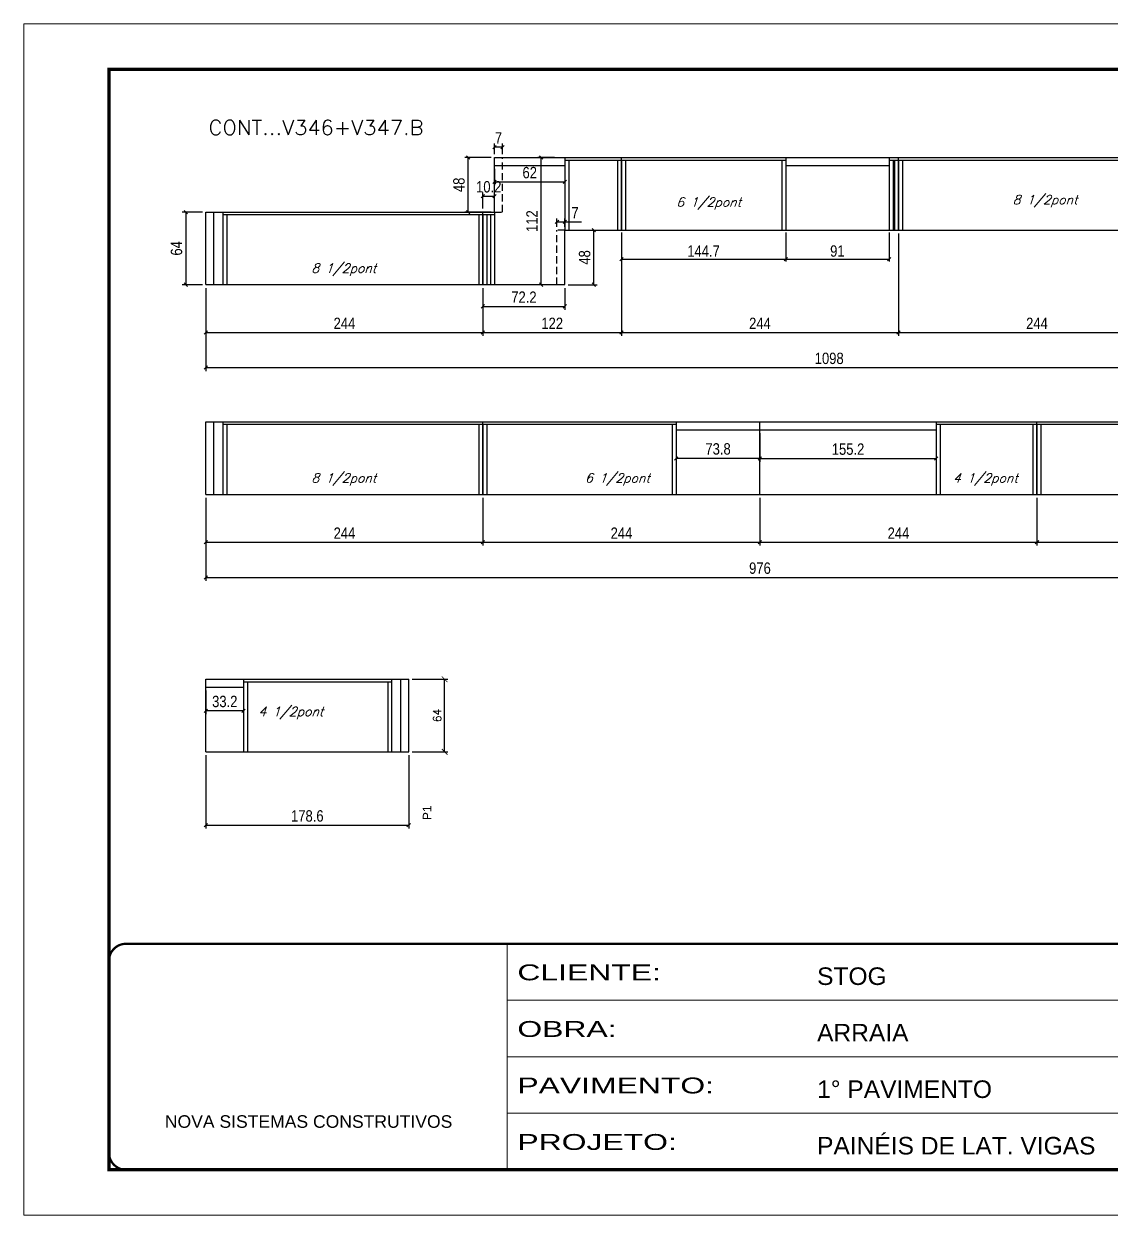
# Model space of a CAD drawing. Extents: x -3394 to 16474, y -5031 to 14397.
# Drawn here: x 9027 to 9985, y -2733 to -1683 of the extents above; entities that cross this region are included whole.
import ezdxf

# ---------------------------------------------------------------- set-up
doc = ezdxf.new("R2010")
doc.units = 0
for name, pattern in [('CONTINUO', [0]), ('DASHED', [0.75, 0.5, -0.25]), ('HIDDEN', [0.375, 0.25, -0.125])]:
    doc.linetypes.add(name, pattern=pattern)
doc.layers.get('0').update_dxf_attribs({"linetype": 'CONTINUOUS'})
doc.layers.get('Defpoints').update_dxf_attribs({"linetype": 'CONTINUOUS'})
for name, color, linetype in [('COTA', 241, 'CONTINUOUS'), ('NOMENCLATURA', 7, 'CONTINUOUS'), ('Painéis', 200, 'CONTINUOUS'), ('SARR_2.2x7', 40, 'CONTINUOUS'), ('SARR_3.5x7', 81, 'CONTINUOUS'), ('texto', 7, 'CONTINUOUS')]:
    doc.layers.add(name, color=color, linetype=linetype)
for name, color, linetype, lineweight in [('Folhas', 255, 'CONTINUOUS', 9), ('SARRAFO DE PRESSAO', 251, 'DASHED', 9), ('Texto Seção', 7, 'CONTINUOUS', 15)]:
    doc.layers.add(name, color=color, linetype=linetype, lineweight=lineweight)
doc.styles.add('ARIAL', font='arial.ttf')
doc.styles.add('COTA TECNICA', font='techl___.ttf', dxfattribs={"height": 10})
doc.styles.add('REGUA-120', font='ROMANS.shx', dxfattribs={"height": 15})
doc.styles.add('ROMANS', font='romans.shx')
doc.styles.add('Tecnologia', font='')
doc.styles.get('Tecnologia').set_extended_font_data('Forgotten Futurist')
doc.dimstyles.new('Cota Paínel', dxfattribs={"dimtxt": 7, "dimasz": 5, "dimexe": 3, "dimexo": 3, "dimgap": 3, "dimtad": 1, "dimdec": 1, "dimzin": 12, "dimdsep": 46, "dimtxsty": 'ROMANS', "dimblk": 'ARCHTICK', "dimcen": 0, "dimclrd": 4, "dimclre": 4, "dimclrt": 1, "dimadec": 1, "dimazin": 3, "dimtfac": 1, "dimtdec": 1, "dimtmove": 0, "dimatfit": 3, "dimldrblk": 'OBLIQUE', "dimfxl": 1, "dimtolj": 1, "dimtzin": 12, "dimarcsym": 0})
doc.dimstyles.new('PAINEL', dxfattribs={"dimtxt": 10, "dimasz": 3, "dimexe": 3, "dimexo": 3, "dimgap": 3, "dimtad": 1, "dimdec": 1, "dimzin": 12, "dimdsep": 46, "dimtxsty": 'COTA TECNICA', "dimblk1": 'OBLIQUE', "dimblk2": 'OBLIQUE', "dimsah": 1, "dimcen": 0.9, "dimclrd": 4, "dimclre": 4, "dimclrt": 240, "dimadec": 1, "dimazin": 3, "dimtfac": 1, "dimtdec": 1, "dimtmove": 0, "dimatfit": 3, "dimfxl": 1, "dimtolj": 1, "dimtzin": 12, "dimarcsym": 0})

# ---------------------------------------------------------------- blocks, each defined once
blk = doc.blocks.new('9999999999')
at = {"color": 30, "linetype": 'CONTINUO'}
for p, q in [((98564.6, 34230.2), (98564.6, 34429.4)), ((98564.6, 34379.6), (99584, 34379.6)), ((98564.6, 34329.8), (99488, 34329.8)), ((98564.6, 34280), (99488, 34280))]:
    blk.add_line(p, q, dxfattribs=at)
at = {"color": 30, "linetype": 'CONTINUO', "const_width": 2}
blk.add_lwpolyline([(99584, 34230.2), (99584, 34414.4, 0.414214), (99569, 34429.4), (98229, 34429.4, 0.414214), (98214, 34414.4), (98214, 34245.2, 0.414214), (98229, 34230.2), (99584, 34230.2)], format="xyb", dxfattribs=at)
at = {"layer": 'Folhas'}
blk.add_lwpolyline([(98139, 34190.2), (99624, 34190.2), (99624, 35240.2), (98139, 35240.2)], close=True, dxfattribs=at)
at = {"layer": 'Folhas', "color": 30, "const_width": 3}
blk.add_lwpolyline([(98214, 34230.2), (99584, 34230.2), (99584, 35200.2), (98214, 35200.2)], close=True, dxfattribs=at)
at = {"color": 7, "linetype": 'Continuous', "ltscale": 5, "style": 'ARIAL'}
for s, height, p in [('STOG', 15.48, (98837.7, 34393.1)), ('ARRAIA', 15.48, (98837.7, 34343.3)), ('1° PAVIMENTO', 15.483, (98837.7, 34293.5)), ('NOVA SISTEMAS CONSTRUTIVOS', 11.059, (98263.2, 34267.2)), ('PAINÉIS DE LAT. VIGAS', 15.483, (98837.7, 34243.7))]:
    blk.add_text(s, height=height, dxfattribs=at).set_placement(p)
at = {"layer": 'Folhas', "color": 7, "style": 'Tecnologia', "width": 1.5}
for s, p in [('CLIENTE:', (98573.7, 34397.2)), ('OBRA:', (98573.7, 34347.3)), ('PAVIMENTO:', (98573.7, 34297.5)), ('PROJETO:', (98573.7, 34247.7))]:
    blk.add_text(s, height=14, dxfattribs=at).set_placement(p)
blk = doc.blocks.new('_Oblique')
at = {"color": 0, "linetype": 'ByBlock', "lineweight": -2}
blk.add_line((-0.5, -0.5), (0.5, 0.5), dxfattribs=at)
blk = doc.blocks.new('*D1998')
at = {"layer": 'COTA', "color": 4, "linetype": 'ByBlock', "lineweight": -2, "transparency": 16777216}
for p, q in [((9187.6, -1916.4), (9187.6, -1958.5)), ((9431.6, -1916.4), (9431.6, -1958.5)), ((9187.6, -1955.5), (9431.6, -1955.5))]:
    blk.add_line(p, q, dxfattribs=at)
at = {"layer": 'Defpoints', "color": 0, "linetype": 'ByBlock', "transparency": 16777216}
for p in [(9187.6, -1913.4), (9431.6, -1913.4), (9431.6, -1955.5)]:
    blk.add_point(p, dxfattribs=at)
at = {"layer": 'COTA', "color": 4, "linetype": 'ByBlock', "lineweight": -2, "transparency": 16777216, "xscale": 3, "yscale": 3, "zscale": 3, "rotation": 180}
blk.add_blockref('_Oblique', (9187.6, -1955.5), dxfattribs=at)
at = {"layer": 'COTA', "color": 4, "linetype": 'ByBlock', "lineweight": -2, "transparency": 16777216, "xscale": 3, "yscale": 3, "zscale": 3}
blk.add_blockref('_Oblique', (9431.6, -1955.5), dxfattribs=at)
at = {"layer": 'COTA', "color": 240, "linetype": 'ByBlock', "transparency": 16777216, "insert": (9309.6, -1947.5), "char_height": 10, "attachment_point": 5, "style": 'COTA TECNICA'}
blk.add_mtext('\\A1;244', dxfattribs=at)
blk = doc.blocks.new('*D1999')
at = {"layer": 'COTA', "color": 4, "linetype": 'ByBlock', "lineweight": -2, "transparency": 16777216}
for p, q in [((9553.6, -1868.4), (9553.6, -1958.5)), ((9431.6, -1916.4), (9431.6, -1958.5)), ((9431.6, -1955.5), (9553.6, -1955.5))]:
    blk.add_line(p, q, dxfattribs=at)
at = {"layer": 'Defpoints', "color": 0, "linetype": 'ByBlock', "transparency": 16777216}
for p in [(9553.6, -1865.4), (9431.6, -1913.4), (9553.6, -1955.5)]:
    blk.add_point(p, dxfattribs=at)
at = {"layer": 'COTA', "color": 4, "linetype": 'ByBlock', "lineweight": -2, "transparency": 16777216, "xscale": 3, "yscale": 3, "zscale": 3, "rotation": 180}
blk.add_blockref('_Oblique', (9431.6, -1955.5), dxfattribs=at)
at = {"layer": 'COTA', "color": 4, "linetype": 'ByBlock', "lineweight": -2, "transparency": 16777216, "xscale": 3, "yscale": 3, "zscale": 3}
blk.add_blockref('_Oblique', (9553.6, -1955.5), dxfattribs=at)
at = {"layer": 'COTA', "color": 240, "linetype": 'ByBlock', "transparency": 16777216, "insert": (9492.6, -1947.5), "char_height": 10, "attachment_point": 5, "style": 'COTA TECNICA'}
blk.add_mtext('\\A1;122', dxfattribs=at)
blk = doc.blocks.new('*D2000')
at = {"layer": 'COTA', "color": 4, "linetype": 'ByBlock', "lineweight": -2, "transparency": 16777216}
for p, q in [((9187.6, -1916.4), (9187.6, -1989.5)), ((10285.6, -1916.4), (10285.6, -1989.5)), ((9187.6, -1986.5), (10285.6, -1986.5))]:
    blk.add_line(p, q, dxfattribs=at)
at = {"layer": 'Defpoints', "color": 0, "linetype": 'ByBlock', "transparency": 16777216}
for p in [(9187.6, -1913.4), (10285.6, -1913.4), (10285.6, -1986.5)]:
    blk.add_point(p, dxfattribs=at)
at = {"layer": 'COTA', "color": 4, "linetype": 'ByBlock', "lineweight": -2, "transparency": 16777216, "xscale": 3, "yscale": 3, "zscale": 3, "rotation": 180}
blk.add_blockref('_Oblique', (9187.6, -1986.5), dxfattribs=at)
at = {"layer": 'COTA', "color": 4, "linetype": 'ByBlock', "lineweight": -2, "transparency": 16777216, "xscale": 3, "yscale": 3, "zscale": 3}
blk.add_blockref('_Oblique', (10285.6, -1986.5), dxfattribs=at)
at = {"layer": 'COTA', "color": 240, "linetype": 'ByBlock', "transparency": 16777216, "insert": (9736.6, -1978.4), "char_height": 10, "attachment_point": 5, "style": 'COTA TECNICA'}
blk.add_mtext('\\A1;1098', dxfattribs=at)
blk = doc.blocks.new('*D2001')
at = {"layer": 'COTA', "color": 4, "linetype": 'ByBlock', "lineweight": -2, "transparency": 16777216}
for p, q in [((9797.6, -1868.4), (9797.6, -1958.5)), ((10041.6, -1868.4), (10041.6, -1958.5)), ((9797.6, -1955.5), (10041.6, -1955.5))]:
    blk.add_line(p, q, dxfattribs=at)
at = {"layer": 'Defpoints', "color": 0, "linetype": 'ByBlock', "transparency": 16777216}
for p in [(9797.6, -1865.4), (10041.6, -1865.4), (10041.6, -1955.5)]:
    blk.add_point(p, dxfattribs=at)
at = {"layer": 'COTA', "color": 4, "linetype": 'ByBlock', "lineweight": -2, "transparency": 16777216, "xscale": 3, "yscale": 3, "zscale": 3, "rotation": 180}
blk.add_blockref('_Oblique', (9797.6, -1955.5), dxfattribs=at)
at = {"layer": 'COTA', "color": 4, "linetype": 'ByBlock', "lineweight": -2, "transparency": 16777216, "xscale": 3, "yscale": 3, "zscale": 3}
blk.add_blockref('_Oblique', (10041.6, -1955.5), dxfattribs=at)
at = {"layer": 'COTA', "color": 240, "linetype": 'ByBlock', "transparency": 16777216, "insert": (9919.6, -1947.5), "char_height": 10, "attachment_point": 5, "style": 'COTA TECNICA'}
blk.add_mtext('\\A1;244', dxfattribs=at)
blk = doc.blocks.new('*D2002')
at = {"layer": 'COTA', "color": 4, "linetype": 'ByBlock', "lineweight": -2, "transparency": 16777216}
for p, q in [((9553.6, -1868.4), (9553.6, -1958.5)), ((9797.6, -1868.4), (9797.6, -1958.5)), ((9553.6, -1955.5), (9797.6, -1955.5))]:
    blk.add_line(p, q, dxfattribs=at)
at = {"layer": 'Defpoints', "color": 0, "linetype": 'ByBlock', "transparency": 16777216}
for p in [(9553.6, -1865.4), (9797.6, -1865.4), (9797.6, -1955.5)]:
    blk.add_point(p, dxfattribs=at)
at = {"layer": 'COTA', "color": 4, "linetype": 'ByBlock', "lineweight": -2, "transparency": 16777216, "xscale": 3, "yscale": 3, "zscale": 3, "rotation": 180}
blk.add_blockref('_Oblique', (9553.6, -1955.5), dxfattribs=at)
at = {"layer": 'COTA', "color": 4, "linetype": 'ByBlock', "lineweight": -2, "transparency": 16777216, "xscale": 3, "yscale": 3, "zscale": 3}
blk.add_blockref('_Oblique', (9797.6, -1955.5), dxfattribs=at)
at = {"layer": 'COTA', "color": 240, "linetype": 'ByBlock', "transparency": 16777216, "insert": (9675.6, -1947.5), "char_height": 10, "attachment_point": 5, "style": 'COTA TECNICA'}
blk.add_mtext('\\A1;244', dxfattribs=at)
blk = doc.blocks.new('*D2040')
at = {"layer": 'COTA', "color": 4, "lineweight": -2, "transparency": 16777216}
for p, q in [((9441.8, -1798.4), (9441.8, -1789.1)), ((9448.8, -1792.1), (9441.8, -1792.1)), ((9448.8, -1798.4), (9448.8, -1789.1))]:
    blk.add_line(p, q, dxfattribs=at)
at = {"layer": 'Defpoints', "color": 0, "transparency": 16777216}
for p in [(9441.8, -1792.1), (9441.8, -1801.4), (9448.8, -1801.4)]:
    blk.add_point(p, dxfattribs=at)
at = {"layer": 'COTA', "color": 4, "lineweight": -2, "transparency": 16777216, "xscale": 3, "yscale": 3, "zscale": 3, "rotation": 180}
blk.add_blockref('_Oblique', (9441.8, -1792.1), dxfattribs=at)
at = {"layer": 'COTA', "color": 4, "lineweight": -2, "transparency": 16777216, "xscale": 3, "yscale": 3, "zscale": 3}
blk.add_blockref('_Oblique', (9448.8, -1792.1), dxfattribs=at)
at = {"layer": 'COTA', "color": 240, "transparency": 16777216, "insert": (9445.3, -1784), "char_height": 10, "attachment_point": 5, "style": 'COTA TECNICA'}
blk.add_mtext('\\A1;7', dxfattribs=at)
blk = doc.blocks.new('*D2041')
at = {"layer": 'COTA', "color": 4, "lineweight": -2, "transparency": 16777216}
for p, q in [((9496.8, -1862.4), (9496.8, -1855.1)), ((9496.8, -1858.1), (9503.8, -1858.1)), ((9503.8, -1862.4), (9503.8, -1855.1)), ((9503.8, -1858.1), (9518.5, -1858.1))]:
    blk.add_line(p, q, dxfattribs=at)
at = {"layer": 'Defpoints', "color": 0, "transparency": 16777216}
for p in [(9503.8, -1858.1), (9496.8, -1865.4), (9503.8, -1865.4)]:
    blk.add_point(p, dxfattribs=at)
at = {"layer": 'COTA', "color": 4, "lineweight": -2, "transparency": 16777216, "xscale": 3, "yscale": 3, "zscale": 3, "rotation": 180}
blk.add_blockref('_Oblique', (9496.8, -1858.1), dxfattribs=at)
at = {"layer": 'COTA', "color": 4, "lineweight": -2, "transparency": 16777216, "xscale": 3, "yscale": 3, "zscale": 3}
blk.add_blockref('_Oblique', (9503.8, -1858.1), dxfattribs=at)
at = {"layer": 'COTA', "color": 240, "transparency": 16777216, "insert": (9512.7, -1850), "char_height": 10, "attachment_point": 5, "style": 'COTA TECNICA'}
blk.add_mtext('\\A1;7', dxfattribs=at)
blk = doc.blocks.new('*D2042')
at = {"layer": 'COTA', "color": 4, "lineweight": -2, "transparency": 16777216}
for p, q in [((9431.6, -1916.4), (9431.6, -1935.5)), ((9503.8, -1916.4), (9503.8, -1935.5)), ((9431.6, -1932.5), (9503.8, -1932.5))]:
    blk.add_line(p, q, dxfattribs=at)
at = {"layer": 'Defpoints', "color": 0, "transparency": 16777216}
for p in [(9431.6, -1913.4), (9503.8, -1913.4), (9503.8, -1932.5)]:
    blk.add_point(p, dxfattribs=at)
at = {"layer": 'COTA', "color": 4, "lineweight": -2, "transparency": 16777216, "xscale": 3, "yscale": 3, "zscale": 3, "rotation": 180}
blk.add_blockref('_Oblique', (9431.6, -1932.5), dxfattribs=at)
at = {"layer": 'COTA', "color": 4, "lineweight": -2, "transparency": 16777216, "xscale": 3, "yscale": 3, "zscale": 3}
blk.add_blockref('_Oblique', (9503.8, -1932.5), dxfattribs=at)
at = {"layer": 'COTA', "color": 240, "transparency": 16777216, "insert": (9467.7, -1924.4), "char_height": 10, "attachment_point": 5, "style": 'COTA TECNICA'}
blk.add_mtext('\\A1;72.2', dxfattribs=at)
blk = doc.blocks.new('*D2043')
at = {"layer": 'COTA', "color": 4, "lineweight": -2, "transparency": 16777216}
for p, q in [((9506.8, -1865.4), (9532.3, -1865.4)), ((9529.3, -1913.4), (9529.3, -1865.4)), ((9506.8, -1913.4), (9532.3, -1913.4))]:
    blk.add_line(p, q, dxfattribs=at)
at = {"layer": 'Defpoints', "color": 0, "transparency": 16777216}
for p in [(9503.8, -1865.4), (9529.3, -1865.4), (9503.8, -1913.4)]:
    blk.add_point(p, dxfattribs=at)
at = {"layer": 'COTA', "color": 4, "lineweight": -2, "transparency": 16777216, "xscale": 3, "yscale": 3, "zscale": 3}
for p, rotation in [((9529.3, -1865.4), 90), ((9529.3, -1913.4), 270)]:
    blk.add_blockref('_Oblique', p, dxfattribs=dict(at, rotation=rotation))
at = {"layer": 'COTA', "color": 240, "transparency": 16777216, "insert": (9521.2, -1889.4), "char_height": 10, "attachment_point": 5, "rotation": 90, "style": 'COTA TECNICA'}
blk.add_mtext('\\A1;48', dxfattribs=at)
blk = doc.blocks.new('*D2044')
at = {"layer": 'COTA', "color": 4, "lineweight": -2, "transparency": 16777216}
for p, q in [((9494.7, -1801.4), (9479.9, -1801.4)), ((9482.9, -1913.4), (9482.9, -1801.4)), ((9500.8, -1913.4), (9479.9, -1913.4))]:
    blk.add_line(p, q, dxfattribs=at)
at = {"layer": 'Defpoints', "color": 0, "transparency": 16777216}
for p in [(9482.9, -1801.4), (9497.7, -1801.4), (9503.8, -1913.4)]:
    blk.add_point(p, dxfattribs=at)
at = {"layer": 'COTA', "color": 4, "lineweight": -2, "transparency": 16777216, "xscale": 3, "yscale": 3, "zscale": 3}
for p, rotation in [((9482.9, -1801.4), 90), ((9482.9, -1913.4), 270)]:
    blk.add_blockref('_Oblique', p, dxfattribs=dict(at, rotation=rotation))
at = {"layer": 'COTA', "color": 240, "transparency": 16777216, "insert": (9474.8, -1857.4), "char_height": 10, "attachment_point": 5, "rotation": 90, "style": 'COTA TECNICA'}
blk.add_mtext('\\A1;112', dxfattribs=at)
blk = doc.blocks.new('*D2058')
at = {"layer": 'COTA', "color": 4, "lineweight": -2, "transparency": 16777216}
for p, q in [((9431.6, -1846.4), (9431.6, -1832.3)), ((9431.6, -1835.3), (9441.8, -1835.3)), ((9441.8, -1846.4), (9441.8, -1832.3))]:
    blk.add_line(p, q, dxfattribs=at)
at = {"layer": 'Defpoints', "color": 0, "transparency": 16777216}
for p in [(9441.8, -1835.3), (9431.6, -1849.4), (9441.8, -1849.4)]:
    blk.add_point(p, dxfattribs=at)
at = {"layer": 'COTA', "color": 4, "lineweight": -2, "transparency": 16777216, "xscale": 3, "yscale": 3, "zscale": 3, "rotation": 180}
blk.add_blockref('_Oblique', (9431.6, -1835.3), dxfattribs=at)
at = {"layer": 'COTA', "color": 4, "lineweight": -2, "transparency": 16777216, "xscale": 3, "yscale": 3, "zscale": 3}
blk.add_blockref('_Oblique', (9441.8, -1835.3), dxfattribs=at)
at = {"layer": 'COTA', "color": 240, "transparency": 16777216, "insert": (9436.7, -1827.2), "char_height": 10, "attachment_point": 5, "style": 'COTA TECNICA'}
blk.add_mtext('\\A1;10.2', dxfattribs=at)
blk = doc.blocks.new('*D2027')
at = {"layer": 'COTA', "color": 4, "lineweight": -2, "transparency": 16777216}
for p, q in [((9438.8, -1801.4), (9415.6, -1801.4)), ((9418.6, -1849.4), (9418.6, -1801.4)), ((9438.8, -1849.4), (9415.6, -1849.4))]:
    blk.add_line(p, q, dxfattribs=at)
at = {"layer": 'Defpoints', "color": 0, "transparency": 16777216}
for p in [(9418.6, -1801.4), (9441.8, -1801.4), (9441.8, -1849.4)]:
    blk.add_point(p, dxfattribs=at)
at = {"layer": 'COTA', "color": 4, "lineweight": -2, "transparency": 16777216, "xscale": 3, "yscale": 3, "zscale": 3}
for p, rotation in [((9418.6, -1801.4), 90), ((9418.6, -1849.4), 270)]:
    blk.add_blockref('_Oblique', p, dxfattribs=dict(at, rotation=rotation))
at = {"layer": 'COTA', "color": 240, "transparency": 16777216, "insert": (9410.5, -1825.4), "char_height": 10, "attachment_point": 5, "rotation": 90, "style": 'COTA TECNICA'}
blk.add_mtext('\\A1;48', dxfattribs=at)
blk = doc.blocks.new('*D2061')
at = {"layer": 'COTA', "color": 4, "lineweight": -2, "transparency": 16777216}
for p, q in [((9184.6, -1849.4), (9166.8, -1849.4)), ((9169.8, -1849.4), (9169.8, -1913.4)), ((9184.6, -1913.4), (9166.8, -1913.4))]:
    blk.add_line(p, q, dxfattribs=at)
at = {"layer": 'Defpoints', "color": 0, "transparency": 16777216}
for p in [(9187.6, -1849.4), (9169.8, -1913.4), (9187.6, -1913.4)]:
    blk.add_point(p, dxfattribs=at)
at = {"layer": 'COTA', "color": 4, "lineweight": -2, "transparency": 16777216, "xscale": 3, "yscale": 3, "zscale": 3}
for p, rotation in [((9169.8, -1849.4), 90), ((9169.8, -1913.4), 270)]:
    blk.add_blockref('_Oblique', p, dxfattribs=dict(at, rotation=rotation))
at = {"layer": 'COTA', "color": 240, "transparency": 16777216, "insert": (9161.7, -1881.4), "char_height": 10, "attachment_point": 5, "rotation": 90, "style": 'COTA TECNICA'}
blk.add_mtext('\\A1;64', dxfattribs=at)
blk = doc.blocks.new('*D2062')
at = {"layer": 'COTA', "color": 4, "lineweight": -2, "transparency": 16777216}
for p, q in [((9441.8, -1811.4), (9441.8, -1825.8)), ((9503.8, -1811.4), (9503.8, -1825.8)), ((9441.8, -1822.8), (9503.8, -1822.8))]:
    blk.add_line(p, q, dxfattribs=at)
at = {"layer": 'Defpoints', "color": 0, "transparency": 16777216}
for p in [(9441.8, -1808.4), (9503.8, -1808.4), (9503.8, -1822.8)]:
    blk.add_point(p, dxfattribs=at)
at = {"layer": 'COTA', "color": 4, "lineweight": -2, "transparency": 16777216, "xscale": 3, "yscale": 3, "zscale": 3, "rotation": 180}
blk.add_blockref('_Oblique', (9441.8, -1822.8), dxfattribs=at)
at = {"layer": 'COTA', "color": 4, "lineweight": -2, "transparency": 16777216, "xscale": 3, "yscale": 3, "zscale": 3}
blk.add_blockref('_Oblique', (9503.8, -1822.8), dxfattribs=at)
at = {"layer": 'COTA', "color": 240, "transparency": 16777216, "insert": (9472.8, -1814.7), "char_height": 10, "attachment_point": 5, "style": 'COTA TECNICA'}
blk.add_mtext('\\A1;62', dxfattribs=at)
blk = doc.blocks.new('*D2029')
at = {"layer": 'COTA', "color": 4, "linetype": 'ByBlock', "lineweight": -2, "transparency": 16777216}
for p, q in [((9187.6, -2101.3), (9187.6, -2143.4)), ((9431.6, -2101.3), (9431.6, -2143.4)), ((9187.6, -2140.4), (9431.6, -2140.4))]:
    blk.add_line(p, q, dxfattribs=at)
at = {"layer": 'Defpoints', "color": 0, "linetype": 'ByBlock', "transparency": 16777216}
for p in [(9187.6, -2098.3), (9431.6, -2098.3), (9431.6, -2140.4)]:
    blk.add_point(p, dxfattribs=at)
at = {"layer": 'COTA', "color": 4, "linetype": 'ByBlock', "lineweight": -2, "transparency": 16777216, "xscale": 3, "yscale": 3, "zscale": 3, "rotation": 180}
blk.add_blockref('_Oblique', (9187.6, -2140.4), dxfattribs=at)
at = {"layer": 'COTA', "color": 4, "linetype": 'ByBlock', "lineweight": -2, "transparency": 16777216, "xscale": 3, "yscale": 3, "zscale": 3}
blk.add_blockref('_Oblique', (9431.6, -2140.4), dxfattribs=at)
at = {"layer": 'COTA', "color": 240, "linetype": 'ByBlock', "transparency": 16777216, "insert": (9309.6, -2132.4), "char_height": 10, "attachment_point": 5, "style": 'COTA TECNICA'}
blk.add_mtext('\\A1;244', dxfattribs=at)
blk = doc.blocks.new('*D2030')
at = {"layer": 'COTA', "color": 4, "linetype": 'ByBlock', "lineweight": -2, "transparency": 16777216}
for p, q in [((9431.6, -2101.3), (9431.6, -2143.4)), ((9675.6, -2101.3), (9675.6, -2143.4)), ((9431.6, -2140.4), (9675.6, -2140.4))]:
    blk.add_line(p, q, dxfattribs=at)
at = {"layer": 'Defpoints', "color": 0, "linetype": 'ByBlock', "transparency": 16777216}
for p in [(9431.6, -2098.3), (9675.6, -2098.3), (9675.6, -2140.4)]:
    blk.add_point(p, dxfattribs=at)
at = {"layer": 'COTA', "color": 4, "linetype": 'ByBlock', "lineweight": -2, "transparency": 16777216, "xscale": 3, "yscale": 3, "zscale": 3, "rotation": 180}
blk.add_blockref('_Oblique', (9431.6, -2140.4), dxfattribs=at)
at = {"layer": 'COTA', "color": 4, "linetype": 'ByBlock', "lineweight": -2, "transparency": 16777216, "xscale": 3, "yscale": 3, "zscale": 3}
blk.add_blockref('_Oblique', (9675.6, -2140.4), dxfattribs=at)
at = {"layer": 'COTA', "color": 240, "linetype": 'ByBlock', "transparency": 16777216, "insert": (9553.6, -2132.4), "char_height": 10, "attachment_point": 5, "style": 'COTA TECNICA'}
blk.add_mtext('\\A1;244', dxfattribs=at)
blk = doc.blocks.new('*D2031')
at = {"layer": 'COTA', "color": 4, "linetype": 'ByBlock', "lineweight": -2, "transparency": 16777216}
for p, q in [((9187.6, -2101.3), (9187.6, -2174.4)), ((10163.6, -2101.3), (10163.6, -2174.4)), ((9187.6, -2171.4), (10163.6, -2171.4))]:
    blk.add_line(p, q, dxfattribs=at)
at = {"layer": 'Defpoints', "color": 0, "linetype": 'ByBlock', "transparency": 16777216}
for p in [(9187.6, -2098.3), (10163.6, -2098.3), (10163.6, -2171.4)]:
    blk.add_point(p, dxfattribs=at)
at = {"layer": 'COTA', "color": 4, "linetype": 'ByBlock', "lineweight": -2, "transparency": 16777216, "xscale": 3, "yscale": 3, "zscale": 3, "rotation": 180}
blk.add_blockref('_Oblique', (9187.6, -2171.4), dxfattribs=at)
at = {"layer": 'COTA', "color": 4, "linetype": 'ByBlock', "lineweight": -2, "transparency": 16777216, "xscale": 3, "yscale": 3, "zscale": 3}
blk.add_blockref('_Oblique', (10163.6, -2171.4), dxfattribs=at)
at = {"layer": 'COTA', "color": 240, "linetype": 'ByBlock', "transparency": 16777216, "insert": (9675.6, -2163.3), "char_height": 10, "attachment_point": 5, "style": 'COTA TECNICA'}
blk.add_mtext('\\A1;976', dxfattribs=at)
blk = doc.blocks.new('*D2032')
at = {"layer": 'COTA', "color": 4, "linetype": 'ByBlock', "lineweight": -2, "transparency": 16777216}
for p, q in [((9919.6, -2101.3), (9919.6, -2143.4)), ((10163.6, -2113.5), (10163.6, -2143.4)), ((9919.6, -2140.4), (10163.6, -2140.4))]:
    blk.add_line(p, q, dxfattribs=at)
at = {"layer": 'Defpoints', "color": 0, "linetype": 'ByBlock', "transparency": 16777216}
for p in [(9919.6, -2098.3), (10163.6, -2110.5), (10163.6, -2140.4)]:
    blk.add_point(p, dxfattribs=at)
at = {"layer": 'COTA', "color": 4, "linetype": 'ByBlock', "lineweight": -2, "transparency": 16777216, "xscale": 3, "yscale": 3, "zscale": 3, "rotation": 180}
blk.add_blockref('_Oblique', (9919.6, -2140.4), dxfattribs=at)
at = {"layer": 'COTA', "color": 4, "linetype": 'ByBlock', "lineweight": -2, "transparency": 16777216, "xscale": 3, "yscale": 3, "zscale": 3}
blk.add_blockref('_Oblique', (10163.6, -2140.4), dxfattribs=at)
at = {"layer": 'COTA', "color": 240, "linetype": 'ByBlock', "transparency": 16777216, "insert": (10041.6, -2132.4), "char_height": 10, "attachment_point": 5, "style": 'COTA TECNICA'}
blk.add_mtext('\\A1;244', dxfattribs=at)
blk = doc.blocks.new('*D2064')
at = {"layer": 'COTA', "color": 4, "linetype": 'ByBlock', "lineweight": -2, "transparency": 16777216}
for p, q in [((9675.6, -2101.3), (9675.6, -2143.4)), ((9919.6, -2101.3), (9919.6, -2143.4)), ((9675.6, -2140.4), (9919.6, -2140.4))]:
    blk.add_line(p, q, dxfattribs=at)
at = {"layer": 'Defpoints', "color": 0, "linetype": 'ByBlock', "transparency": 16777216}
for p in [(9675.6, -2098.3), (9919.6, -2098.3), (9919.6, -2140.4)]:
    blk.add_point(p, dxfattribs=at)
at = {"layer": 'COTA', "color": 4, "linetype": 'ByBlock', "lineweight": -2, "transparency": 16777216, "xscale": 3, "yscale": 3, "zscale": 3, "rotation": 180}
blk.add_blockref('_Oblique', (9675.6, -2140.4), dxfattribs=at)
at = {"layer": 'COTA', "color": 4, "linetype": 'ByBlock', "lineweight": -2, "transparency": 16777216, "xscale": 3, "yscale": 3, "zscale": 3}
blk.add_blockref('_Oblique', (9919.6, -2140.4), dxfattribs=at)
at = {"layer": 'COTA', "color": 240, "linetype": 'ByBlock', "transparency": 16777216, "insert": (9797.6, -2132.4), "char_height": 10, "attachment_point": 5, "style": 'COTA TECNICA'}
blk.add_mtext('\\A1;244', dxfattribs=at)
blk = doc.blocks.new('*D2066')
at = {"layer": 'COTA', "color": 4, "lineweight": -2, "transparency": 16777216}
for p, q in [((9601.8, -2044.3), (9601.8, -2069.5)), ((9675.6, -2044.3), (9675.6, -2069.5)), ((9675.6, -2066.5), (9601.8, -2066.5))]:
    blk.add_line(p, q, dxfattribs=at)
at = {"layer": 'Defpoints', "color": 0, "transparency": 16777216}
for p in [(9601.8, -2041.3), (9675.6, -2041.3), (9601.8, -2066.5)]:
    blk.add_point(p, dxfattribs=at)
at = {"layer": 'COTA', "color": 4, "lineweight": -2, "transparency": 16777216, "xscale": 3, "yscale": 3, "zscale": 3, "rotation": 180}
blk.add_blockref('_Oblique', (9601.8, -2066.5), dxfattribs=at)
at = {"layer": 'COTA', "color": 4, "lineweight": -2, "transparency": 16777216, "xscale": 3, "yscale": 3, "zscale": 3}
blk.add_blockref('_Oblique', (9675.6, -2066.5), dxfattribs=at)
at = {"layer": 'COTA', "color": 240, "transparency": 16777216, "insert": (9638.7, -2058.2), "char_height": 10, "attachment_point": 5, "style": 'COTA TECNICA'}
blk.add_mtext('\\A1;73.8', dxfattribs=at)
blk = doc.blocks.new('*D2067')
at = {"layer": 'COTA', "color": 4, "lineweight": -2, "transparency": 16777216}
for p, q in [((9675.6, -2044.3), (9675.6, -2069.5)), ((9830.8, -2044.3), (9830.8, -2069.5)), ((9675.6, -2066.5), (9830.8, -2066.5))]:
    blk.add_line(p, q, dxfattribs=at)
at = {"layer": 'Defpoints', "color": 0, "transparency": 16777216}
for p in [(9675.6, -2041.3), (9830.8, -2041.3), (9830.8, -2066.5)]:
    blk.add_point(p, dxfattribs=at)
at = {"layer": 'COTA', "color": 4, "lineweight": -2, "transparency": 16777216, "xscale": 3, "yscale": 3, "zscale": 3, "rotation": 180}
blk.add_blockref('_Oblique', (9675.6, -2066.5), dxfattribs=at)
at = {"layer": 'COTA', "color": 4, "lineweight": -2, "transparency": 16777216, "xscale": 3, "yscale": 3, "zscale": 3}
blk.add_blockref('_Oblique', (9830.8, -2066.5), dxfattribs=at)
at = {"layer": 'COTA', "color": 240, "transparency": 16777216, "insert": (9753.2, -2058.4), "char_height": 10, "attachment_point": 5, "style": 'COTA TECNICA'}
blk.add_mtext('\\A1;155.2', dxfattribs=at)
blk = doc.blocks.new('*D2068')
at = {"layer": 'COTA', "color": 4, "linetype": 'ByBlock', "lineweight": -2, "transparency": 16777216}
for p, q in [((9187.6, -2328.1), (9187.6, -2392.8)), ((9366.2, -2328.1), (9366.2, -2392.8)), ((9187.6, -2389.8), (9366.2, -2389.8))]:
    blk.add_line(p, q, dxfattribs=at)
at = {"layer": 'Defpoints', "color": 0, "linetype": 'ByBlock', "transparency": 16777216}
for p in [(9187.6, -2325.1), (9366.2, -2325.1), (9366.2, -2389.8)]:
    blk.add_point(p, dxfattribs=at)
at = {"layer": 'COTA', "color": 4, "linetype": 'ByBlock', "lineweight": -2, "transparency": 16777216, "xscale": 3, "yscale": 3, "zscale": 3, "rotation": 180}
blk.add_blockref('_Oblique', (9187.6, -2389.8), dxfattribs=at)
at = {"layer": 'COTA', "color": 4, "linetype": 'ByBlock', "lineweight": -2, "transparency": 16777216, "xscale": 3, "yscale": 3, "zscale": 3}
blk.add_blockref('_Oblique', (9366.2, -2389.8), dxfattribs=at)
at = {"layer": 'COTA', "color": 240, "linetype": 'ByBlock', "transparency": 16777216, "insert": (9276.9, -2381.7), "char_height": 10, "attachment_point": 5, "style": 'COTA TECNICA'}
blk.add_mtext('\\A1;178.6', dxfattribs=at)
blk = doc.blocks.new('_ArchTick')
at = {"color": 0, "linetype": 'ByBlock', "const_width": 0.15}
blk.add_lwpolyline([(-0.5, -0.5), (0.5, 0.5)], dxfattribs=at)
blk = doc.blocks.new('*D2033')
at = {"layer": 'COTA', "color": 4, "lineweight": -2, "transparency": 16777216}
for p, q in [((9369.2, -2261.1), (9400.8, -2261.1)), ((9397.8, -2325.1), (9397.8, -2261.1)), ((9369.2, -2325.1), (9400.8, -2325.1))]:
    blk.add_line(p, q, dxfattribs=at)
at = {"layer": 'Defpoints', "color": 0, "transparency": 16777216}
for p in [(9366.2, -2261.1), (9397.8, -2261.1), (9366.2, -2325.1)]:
    blk.add_point(p, dxfattribs=at)
at = {"layer": 'COTA', "color": 4, "lineweight": -2, "transparency": 16777216, "xscale": 5, "yscale": 5, "zscale": 5}
for p, rotation in [((9397.8, -2261.1), 90), ((9397.8, -2325.1), 270)]:
    blk.add_blockref('_ArchTick', p, dxfattribs=dict(at, rotation=rotation))
at = {"layer": 'COTA', "color": 1, "transparency": 16777216, "insert": (9391.3, -2293.1), "char_height": 7, "attachment_point": 5, "rotation": 90, "style": 'ROMANS'}
blk.add_mtext('\\A1;64', dxfattribs=at)
blk = doc.blocks.new('*D2069')
at = {"layer": 'COTA', "color": 4, "lineweight": -2, "transparency": 16777216}
for p, q in [((9187.6, -2271.1), (9187.6, -2292)), ((9220.8, -2271.1), (9220.8, -2292)), ((9220.8, -2289), (9187.6, -2289))]:
    blk.add_line(p, q, dxfattribs=at)
at = {"layer": 'Defpoints', "color": 0, "transparency": 16777216}
for p in [(9187.6, -2268.1), (9220.8, -2268.1), (9187.6, -2289)]:
    blk.add_point(p, dxfattribs=at)
at = {"layer": 'COTA', "color": 4, "lineweight": -2, "transparency": 16777216, "xscale": 3, "yscale": 3, "zscale": 3, "rotation": 180}
blk.add_blockref('_Oblique', (9187.6, -2289), dxfattribs=at)
at = {"layer": 'COTA', "color": 4, "lineweight": -2, "transparency": 16777216, "xscale": 3, "yscale": 3, "zscale": 3}
blk.add_blockref('_Oblique', (9220.8, -2289), dxfattribs=at)
at = {"layer": 'COTA', "color": 240, "transparency": 16777216, "insert": (9204.2, -2280.8), "char_height": 10, "attachment_point": 5, "style": 'COTA TECNICA'}
blk.add_mtext('\\A1;33.2', dxfattribs=at)
blk = doc.blocks.new('*D2070')
at = {"layer": 'COTA', "color": 4, "linetype": 'Continuous', "lineweight": -2, "transparency": 16777216}
for p, q in [((9553.6, -1867.4), (9553.6, -1892.9)), ((9698.3, -1867.4), (9698.3, -1892.9)), ((9553.6, -1890.9), (9698.3, -1890.9))]:
    blk.add_line(p, q, dxfattribs=at)
at = {"layer": 'Defpoints', "color": 0, "linetype": 'Continuous', "transparency": 16777216}
for p in [(9553.6, -1865.4), (9698.3, -1865.4), (9698.3, -1890.9)]:
    blk.add_point(p, dxfattribs=at)
at = {"layer": 'COTA', "color": 4, "linetype": 'Continuous', "lineweight": -2, "transparency": 16777216, "xscale": 3, "yscale": 3, "zscale": 3, "rotation": 180}
blk.add_blockref('_Oblique', (9553.6, -1890.9), dxfattribs=at)
at = {"layer": 'COTA', "color": 4, "linetype": 'Continuous', "lineweight": -2, "transparency": 16777216, "xscale": 3, "yscale": 3, "zscale": 3}
blk.add_blockref('_Oblique', (9698.3, -1890.9), dxfattribs=at)
at = {"layer": 'COTA', "color": 240, "linetype": 'Continuous', "transparency": 16777216, "insert": (9625.9, -1883.8), "char_height": 10, "attachment_point": 5, "style": 'COTA TECNICA'}
blk.add_mtext('\\A1;144.7', dxfattribs=at)
blk = doc.blocks.new('*D2071')
at = {"layer": 'COTA', "color": 4, "linetype": 'Continuous', "lineweight": -2, "transparency": 16777216}
for p, q in [((9698.3, -1867.4), (9698.3, -1892.9)), ((9789.3, -1867.4), (9789.3, -1892.9)), ((9698.3, -1890.9), (9789.3, -1890.9))]:
    blk.add_line(p, q, dxfattribs=at)
at = {"layer": 'Defpoints', "color": 0, "linetype": 'Continuous', "transparency": 16777216}
for p in [(9698.3, -1865.4), (9789.3, -1865.4), (9789.3, -1890.9)]:
    blk.add_point(p, dxfattribs=at)
at = {"layer": 'COTA', "color": 4, "linetype": 'Continuous', "lineweight": -2, "transparency": 16777216, "xscale": 3, "yscale": 3, "zscale": 3, "rotation": 180}
blk.add_blockref('_Oblique', (9698.3, -1890.9), dxfattribs=at)
at = {"layer": 'COTA', "color": 4, "linetype": 'Continuous', "lineweight": -2, "transparency": 16777216, "xscale": 3, "yscale": 3, "zscale": 3}
blk.add_blockref('_Oblique', (9789.3, -1890.9), dxfattribs=at)
at = {"layer": 'COTA', "color": 240, "linetype": 'Continuous', "transparency": 16777216, "insert": (9743.8, -1883.8), "char_height": 10, "attachment_point": 5, "style": 'COTA TECNICA'}
blk.add_mtext('\\A1;91', dxfattribs=at)

msp = doc.modelspace()

# ---------------------------------------------------------------- linework, layer by layer
at = {"layer": 'Painéis', "linetype": 'ByBlock'}
for p, q in [((9441.79, -1801.39), (10285.59, -1801.39)), ((9441.79, -1849.39), (9441.79, -1801.39)), ((9553.59, -1865.39), (9553.59, -1801.39)), ((9797.59, -1865.39), (9797.59, -1801.39)), ((9187.59, -1849.39), (9441.79, -1849.39)), ((9187.59, -1913.39), (9187.59, -1849.39)), ((9431.59, -1913.39), (9431.59, -1849.39)), ((9503.79, -1865.39), (10285.59, -1865.39)), ((9503.79, -1913.39), (9503.79, -1865.39)), ((9187.59, -1913.39), (9503.79, -1913.39)), ((9187.59, -2034.28), (10163.59, -2034.28)), ((9187.59, -2098.28), (9187.59, -2034.28)), ((9431.59, -2098.28), (9431.59, -2034.28)), ((9675.59, -2098.28), (9675.59, -2034.28)), ((9919.59, -2098.28), (9919.59, -2034.28)), ((9187.59, -2098.28), (10163.59, -2098.28)), ((9187.59, -2261.12), (9366.19, -2261.12)), ((9187.59, -2325.12), (9187.59, -2261.12)), ((9366.19, -2325.12), (9366.19, -2261.12)), ((9187.59, -2325.12), (9366.19, -2325.12))]:
    msp.add_line(p, q, dxfattribs=at)
at = {"layer": 'SARR_2.2x7', "linetype": 'HIDDEN', "ltscale": 25}
for p, q in [((9448.79, -1849.39), (9448.79, -1801.39)), ((9441.79, -1849.39), (9448.79, -1849.39)), ((9496.79, -1913.39), (9496.79, -1865.39)), ((9503.79, -1865.39), (9496.79, -1865.39))]:
    msp.add_line(p, q, dxfattribs=at)
at = {"layer": 'SARR_2.2x7', "linetype": 'Continuous'}
for p, q in [((9503.79, -1803.59), (9553.59, -1803.59)), ((9553.59, -1803.59), (9698.29, -1803.59)), ((9789.29, -1803.59), (9797.59, -1803.59)), ((9797.59, -1803.59), (10041.59, -1803.59)), ((9441.79, -1808.39), (9503.79, -1808.39)), ((9698.29, -1808.39), (9789.29, -1808.39)), ((9194.59, -1913.39), (9194.59, -1849.39)), ((9202.59, -1851.59), (9431.59, -1851.59)), ((9431.59, -1851.59), (9441.79, -1851.59)), ((9194.59, -2098.28), (9194.59, -2034.28)), ((9202.59, -2036.48), (9431.59, -2036.48)), ((9431.59, -2036.48), (9601.79, -2036.48)), ((9830.79, -2036.48), (9919.59, -2036.48)), ((9919.59, -2036.48), (10126.59, -2036.48)), ((9601.79, -2041.28), (9675.59, -2041.28)), ((9675.59, -2041.28), (9830.79, -2041.28)), ((9220.79, -2263.32), (9351.19, -2263.32)), ((9359.19, -2325.12), (9359.19, -2261.12)), ((9187.59, -2268.12), (9220.79, -2268.12))]:
    msp.add_line(p, q, dxfattribs=at)
at = {"layer": 'SARR_3.5x7'}
for p, q in [((9503.79, -1801.39), (9503.79, -1865.39)), ((9507.29, -1803.59), (9507.29, -1865.39)), ((9550.09, -1803.59), (9550.09, -1865.39)), ((9553.59, -1803.59), (9553.59, -1865.39)), ((9557.09, -1803.59), (9557.09, -1865.39)), ((9694.79, -1803.59), (9694.79, -1865.39)), ((9698.29, -1801.39), (9698.29, -1865.39)), ((9789.29, -1801.39), (9789.29, -1865.39)), ((9792.79, -1803.59), (9792.79, -1865.39)), ((9794.09, -1803.59), (9794.09, -1865.39)), ((9797.59, -1803.59), (9797.59, -1865.39)), ((9801.09, -1803.59), (9801.09, -1865.39)), ((9202.59, -1849.39), (9202.59, -1913.39)), ((9206.09, -1851.59), (9206.09, -1913.39)), ((9428.09, -1851.59), (9428.09, -1913.39)), ((9431.59, -1851.59), (9431.59, -1913.39)), ((9435.09, -1851.59), (9435.09, -1913.39)), ((9438.29, -1851.59), (9438.29, -1913.39)), ((9441.79, -1849.39), (9441.79, -1913.39)), ((9794.09, -1865.39), (9797.59, -1865.39)), ((9797.59, -1865.39), (9801.09, -1865.39)), ((9202.59, -1913.39), (9206.09, -1913.39)), ((9428.09, -1913.39), (9431.59, -1913.39)), ((9431.59, -1913.39), (9435.09, -1913.39)), ((9202.59, -2034.28), (9202.59, -2098.28)), ((9206.09, -2036.48), (9206.09, -2098.28)), ((9428.09, -2036.48), (9428.09, -2098.28)), ((9431.59, -2036.48), (9431.59, -2098.28)), ((9435.09, -2036.48), (9435.09, -2098.28)), ((9598.29, -2036.48), (9598.29, -2098.28)), ((9601.79, -2034.28), (9601.79, -2098.28)), ((9830.79, -2034.28), (9830.79, -2098.28)), ((9834.29, -2036.48), (9834.29, -2098.28)), ((9916.09, -2036.48), (9916.09, -2098.28)), ((9919.59, -2036.48), (9919.59, -2098.28)), ((9923.09, -2036.48), (9923.09, -2098.28)), ((9202.59, -2098.28), (9206.09, -2098.28)), ((9428.09, -2098.28), (9431.59, -2098.28)), ((9431.59, -2098.28), (9435.09, -2098.28)), ((9916.09, -2098.28), (9919.59, -2098.28)), ((9919.59, -2098.28), (9923.09, -2098.28)), ((9220.79, -2261.12), (9220.79, -2325.12)), ((9224.29, -2263.32), (9224.29, -2325.12)), ((9347.69, -2263.32), (9347.69, -2325.12)), ((9351.19, -2261.12), (9351.19, -2325.12)), ((9220.79, -2325.12), (9224.29, -2325.12)), ((9347.69, -2325.12), (9351.19, -2325.12))]:
    msp.add_line(p, q, dxfattribs=at)

# ---------------------------------------------------------------- block references
at = {"layer": 'SARRAFO DE PRESSAO', "color": 6, "linetype": 'ByBlock'}
msp.add_blockref('9999999999', (-89111.77, -36923.7), dxfattribs=at)

# ---------------------------------------------------------------- texts
at = {"layer": 'NOMENCLATURA', "linetype": 'Continuous', "style": 'ARIAL'}
msp.add_text('P1', height=7.567, rotation=90, dxfattribs=at).set_placement((9386.17, -2385.3))
at = {"layer": 'texto', "color": 2, "char_height": 8, "attachment_point": 5, "style": 'ROMANS'}
for s, insert in [('{\\Q19;\\C256;6 1/2pont}', (9630.43, -1841.95)), ('{\\Q19;\\C256;8 1/2pont}', (9926.74, -1839.82)), ('{\\Q19;\\C256;8 1/2pont}', (9309.09, -1900.17)), ('{\\Q19;\\C256;8 1/2pont}', (9309.09, -2085.06)), ('{\\Q19;\\C256;6 1/2pont}', (9550.09, -2085.06)), ('{\\Q19;\\C256;4 1/2pont}', (9874.16, -2085.06)), ('{\\Q19;\\C256;4 1/2pont}', (9262.47, -2290.9))]:
    msp.add_mtext(s, dxfattribs=dict(at, insert=insert))
at = {"layer": 'Texto Seção', "style": 'REGUA-120', "width": 1.05}
msp.add_text('CONT...V346+V347.B', height=13, dxfattribs=at).set_placement((9189.79, -1781.43))

# ---------------------------------------------------------------- dimensions: what is measured, and where the dimension line sits
at = {"layer": 'COTA'}
for base, p1, p2, picture, middle in [((9441.79, -1792.05), (9448.79, -1801.39), (9441.79, -1801.39), '*D2040', (9445.29, -1792.05)), ((9441.79, -1835.33), (9431.59, -1849.39), (9441.79, -1849.39), '*D2058', (9436.69, -1835.33)), ((9187.59, -2288.97), (9220.79, -2268.12), (9187.59, -2268.12), '*D2069', (9204.19, -2288.97))]:
    dim = msp.add_linear_dim(base=base, p1=p1, p2=p2, dimstyle='PAINEL', dxfattribs=at)
    dim.commit()
    dim.dimension.update_dxf_attribs({"geometry": picture, "text_midpoint": middle, "dimtype": 160})
for base, p1, p2, dimstyle, picture, middle in [((9418.59, -1801.39), (9441.79, -1849.39), (9441.79, -1801.39), 'PAINEL', '*D2027', (9410.49, -1825.39)), ((9482.87, -1801.39), (9503.79, -1913.39), (9497.69, -1801.39), 'PAINEL', '*D2044', (9474.81, -1857.39)), ((9169.81, -1913.39), (9187.59, -1849.39), (9187.59, -1913.39), 'PAINEL', '*D2061', (9161.71, -1881.39)), ((9529.3, -1865.39), (9503.79, -1913.39), (9503.79, -1865.39), 'PAINEL', '*D2043', (9521.21, -1889.39)), ((9397.76, -2261.12), (9366.19, -2325.12), (9366.19, -2261.12), 'Cota Paínel', '*D2033', (9391.26, -2293.12))]:
    dim = msp.add_linear_dim(base=base, p1=p1, p2=p2, angle=90, dimstyle=dimstyle, dxfattribs=at)
    dim.commit()
    dim.dimension.update_dxf_attribs({"geometry": picture, "text_midpoint": middle})
for base, p1, p2, picture, middle in [((9503.79, -1822.77), (9441.79, -1808.39), (9503.79, -1808.39), '*D2062', (9472.79, -1814.67)), ((9503.79, -1858.11), (9496.79, -1865.39), (9503.79, -1865.39), '*D2041', (9512.65, -1850.04)), ((9503.79, -1932.46), (9431.59, -1913.39), (9503.79, -1913.39), '*D2042', (9467.69, -1924.39)), ((9601.79, -2066.48), (9675.59, -2041.28), (9601.79, -2041.28), '*D2066', (9638.69, -2058.24)), ((9830.79, -2066.48), (9675.59, -2041.28), (9830.79, -2041.28), '*D2067', (9753.19, -2058.37))]:
    dim = msp.add_linear_dim(base=base, p1=p1, p2=p2, dimstyle='PAINEL', dxfattribs=at)
    dim.commit()
    dim.dimension.update_dxf_attribs({"geometry": picture, "text_midpoint": middle})
at = {"layer": 'COTA', "linetype": 'ByBlock'}
for base, p1, p2, picture, middle in [((9553.59, -1955.54), (9431.59, -1913.39), (9553.59, -1865.39), '*D1999', (9492.59, -1947.48)), ((9675.59, -2140.43), (9431.59, -2098.28), (9675.59, -2098.28), '*D2030', (9553.59, -2132.36))]:
    dim = msp.add_linear_dim(base=base, p1=p1, p2=p2, dimstyle='PAINEL', override={"dimtmove": 1}, dxfattribs=at)
    dim.commit()
    dim.dimension.update_dxf_attribs({"geometry": picture, "text_midpoint": middle})
for base, p1, p2, picture, middle in [((9797.59, -1955.54), (9553.59, -1865.39), (9797.59, -1865.39), '*D2002', (9675.59, -1947.47)), ((10041.59, -1955.54), (9797.59, -1865.39), (10041.59, -1865.39), '*D2001', (9919.59, -1947.47)), ((9431.59, -1955.54), (9187.59, -1913.39), (9431.59, -1913.39), '*D1998', (9309.59, -1947.47)), ((10285.59, -1986.53), (9187.59, -1913.39), (10285.59, -1913.39), '*D2000', (9736.59, -1978.4)), ((9431.59, -2140.43), (9187.59, -2098.28), (9431.59, -2098.28), '*D2029', (9309.59, -2132.36)), ((10163.59, -2171.42), (9187.59, -2098.28), (10163.59, -2098.28), '*D2031', (9675.59, -2163.29)), ((9919.59, -2140.43), (9675.59, -2098.28), (9919.59, -2098.28), '*D2064', (9797.59, -2132.36)), ((10163.59, -2140.43), (9919.59, -2098.28), (10163.59, -2110.53), '*D2032', (10041.59, -2132.36)), ((9366.19, -2389.81), (9187.59, -2325.12), (9366.19, -2325.12), '*D2068', (9276.89, -2381.68))]:
    dim = msp.add_linear_dim(base=base, p1=p1, p2=p2, dimstyle='PAINEL', dxfattribs=at)
    dim.commit()
    dim.dimension.update_dxf_attribs({"geometry": picture, "text_midpoint": middle})
at = {"layer": 'COTA', "linetype": 'Continuous'}
for base, p1, p2, override, picture, middle in [((9698.29, -1890.89), (9553.59, -1865.39), (9698.29, -1865.39), {"dimexe": 2, "dimexo": 2, "dimgap": 2, "dimadec": 8, "dimtix": 1, "dimatfit": 2, "dimldrblk": 'Oblique'}, '*D2070', (9625.94, -1883.81)), ((9789.29, -1890.89), (9698.29, -1865.39), (9789.29, -1865.39), {"dimexe": 2, "dimexo": 2, "dimgap": 2, "dimadec": 8, "dimtix": 1, "dimtmove": 1, "dimatfit": 2, "dimldrblk": 'Oblique'}, '*D2071', (9743.79, -1883.8))]:
    dim = msp.add_linear_dim(base=base, p1=p1, p2=p2, dimstyle='PAINEL', override=override, dxfattribs=at)
    dim.commit()
    dim.dimension.update_dxf_attribs({"geometry": picture, "text_midpoint": middle})

doc.saveas('drawing.dxf')
